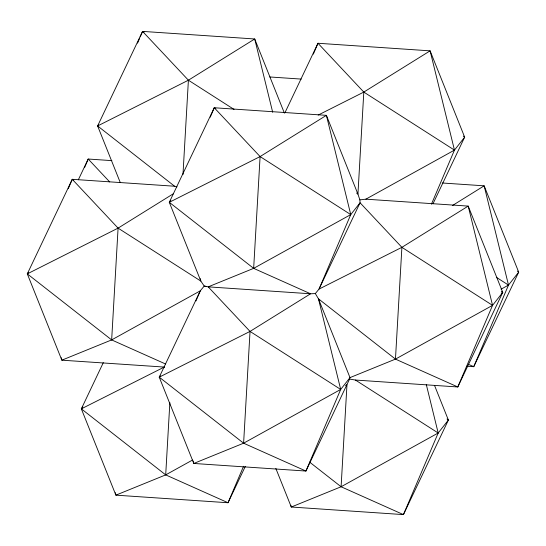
<?xml version="1.0" encoding="UTF-8"?>
<svg xmlns="http://www.w3.org/2000/svg" width="546" height="546" viewBox="0 0 546 546"><rect width="100%" height="100%" fill="white"/><g stroke="black" fill="none" stroke-linecap="round" stroke-linejoin="round"><path stroke-width="0.82" d="M61.241 357.691L61.848 360.176L111.657 339.912L118.086 228.126L72.256 179.306L27.3 273.874L61.848 360.176L164.551 367.089M103.296 362.667L81.34 408.852L115.889 495.154L165.697 474.89L169.854 402.62M182.971 174.584L188.404 80.207L142.567 31.388L97.618 125.955L120.318 182.671M193.188 460.988L193.796 463.458L243.605 443.195L250.034 331.415L208.197 286.855L204.218 286.049L200.839 281.088L169.301 202.32L214.257 107.753L326.399 115.343L357.937 194.11L359.869 199.87L360.06 202.771L319.028 289.087L315.329 293.571L310.558 293.782L208.197 286.855L253.658 268.359L350.75 214.598L360.06 202.771L401.897 247.331L492.553 305.357L457.794 386.971L355.439 380.043L349.563 379.074L305.937 471.048L193.796 463.458L159.241 377.163L200.28 290.841L204.218 286.049L206.211 286.452M359.869 199.87L365.847 199.174L468.202 206.101L502.75 292.397L492.553 305.357L395.461 359.118L350 377.614L340.69 389.441L305.937 471.048L243.605 443.195L159.241 377.163L250.034 331.415L310.558 293.782L253.658 268.359L260.094 156.572L214.257 107.753L210.251 117.158M275.839 468.427L291.291 507.022L341.1 486.759L346.969 384.732L345.447 385.496M284.855 112.92L317.97 43.257L363.807 92.083L357.937 194.11L356.606 193.072M501.412 291.352L502.75 292.397L457.794 386.971L395.461 359.118L401.897 247.331L468.202 206.101L492.553 305.357M349.563 379.074L350 377.614L318.468 298.839L315.329 293.571M68.243 188.718L72.256 179.306L174.611 186.234L177.006 186.875M84.528 167.663L88.206 159.029L111.889 160.633M137.558 43.154L139.564 38.452M140.233 36.882L142.567 31.388L254.709 38.978L284.357 113.022M195.98 300.928L200.28 290.841L111.657 339.912L27.3 273.874L28.317 272.577M313.343 54.122L317.97 43.257L430.112 50.846L464.66 137.148L432.985 203.774M243.564 466.277L228.03 502.743L115.889 495.154L115.281 492.669M253.658 268.359L169.301 202.32L260.094 156.572L326.399 115.343L350.75 214.598L319.028 289.087L401.897 247.331M431.422 204.211L454.463 150.109L464.66 137.148L463.322 136.097M434.514 385.387L448.382 420.045L438.185 433.005L403.433 514.612L291.291 507.022L290.882 505.378M442.199 182.992L484.152 185.824L518.7 272.126L508.503 285.087L473.744 366.694L466.98 366.236M78.337 179.791L88.206 159.029L109.705 181.934M245.304 466.4L228.03 502.743L165.697 474.89L81.34 408.852L82.869 406.913M174.611 186.234L97.618 125.955L98.635 124.659M169.301 202.32L170.857 200.348M159.241 377.163L160.278 375.846M97.618 125.955L188.404 80.207L254.709 38.978L272.693 112.278M27.3 273.874L118.086 228.126L173.567 193.625M318.188 115.063L363.807 92.083L430.112 50.846L454.463 150.109L365.847 199.174M452.45 205.542L484.152 185.824L508.503 285.087L501.057 289.209M165.697 474.89L192.506 460.046M243.605 443.195L340.69 389.441L318.468 298.839L395.461 359.118M309.63 462.128L341.1 486.759L438.185 433.005L426.269 384.411M81.34 408.852L164.203 367.096M501.228 293.168L502.75 292.397M269.799 76.966L301.235 79.088M142.567 31.388L144.11 32.078M214.257 107.753L215.8 108.436M72.256 179.306L73.792 179.989M468.366 364.291L473.744 366.694L518.7 272.126L517.362 271.082M111.657 339.912L165.479 363.957M341.1 486.759L403.433 514.612L448.382 420.045L447.044 418.994M363.807 92.083L454.463 150.109M188.404 80.207L234.057 109.432M496.375 277.327L508.503 285.087M260.094 156.572L350.75 214.598M118.086 228.126L200.839 281.088L200.232 278.617M355.439 380.043L438.185 433.005M250.034 331.415L340.69 389.441"/></g></svg>
